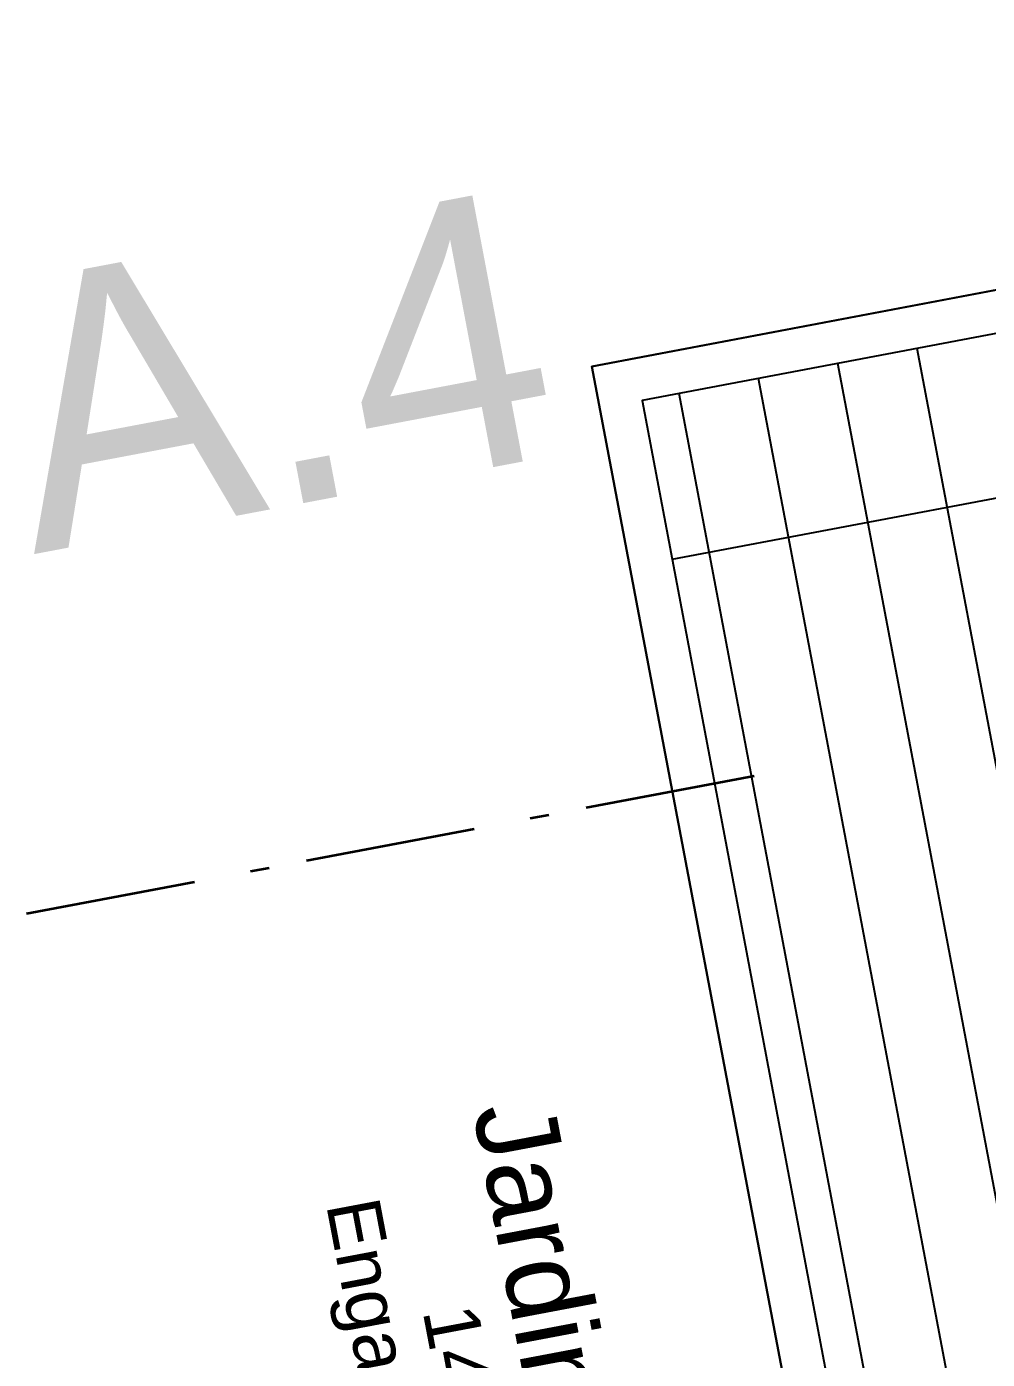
# Model space of a CAD drawing. Header units: centimetres. Extents: x 197412 to 267601, y -375791 to -305433.
# Drawn here: x 206978 to 208763, y -348300 to -345822 of the extents above; entities that cross this region are included whole.
import ezdxf

# ---------------------------------------------------------------- set-up
doc = ezdxf.new("R2010")
doc.units = ezdxf.units.CM
doc.linetypes.add('Style de ligne -6', pattern=[1.04164, 0.625, -0.20828, 0.06943, -0.13893])
doc.layers.add('3-BAT C-Niveau 0', color=250, linetype='Continuous')
doc.styles.add('Futura Std Book', font='')
doc.styles.add('Helvetica', font='arial.ttf')
doc.styles.get('Futura Std Book').set_extended_font_data('Futura Std Book')

# ---------------------------------------------------------------- blocks, each defined once
blk = doc.blocks.new('Groupe-293-1')
at = {"linetype": 'Style de ligne -6', "lineweight": 35, "ltscale": 50.8}
blk.add_line((12453.61, -47546.58), (12598.99, -47519.03), dxfattribs=at)
at = {"insert": (12445.48, -47430.32), "char_height": 50.344, "attachment_point": 1, "rotation": 10.7313, "line_spacing_factor": 0.962448, "style": 'Futura Std Book'}
blk.add_mtext('A.4', dxfattribs=at)

msp = doc.modelspace()

# ---------------------------------------------------------------- linework, layer by layer
at = {"layer": '3-BAT C-Niveau 0'}
for p, q in [((208177.5, -346812.4), (211046.5, -346269.1)), ((209347.3, -350194.9), (208632.6, -346420.9)), ((209199.9, -350222.8), (208485.2, -346448.8)), ((209052.5, -350250.7), (208337.8, -346476.7)), ((208905.1, -350278.6), (208190.4, -346504.6))]:
    msp.add_line(p, q, dxfattribs=at)
at = {"layer": '3-BAT C-Niveau 0', "flags": 128}
for points in [[(210118.1, -344054.1), (206195.8, -344796.9), (207315.7, -350710.5), (211233.9, -349961), (211225.9, -349919.4), (208772.4, -350384.1), (208028.2, -346453.9), (210484.5, -345988.8)], [(210975.8, -345895.7), (208028.2, -346453.9), (208772.4, -350384.1), (211720, -349825.9)]]:
    msp.add_lwpolyline(points, close=True, dxfattribs=at)
msp.add_lwpolyline([(210990.6, -345974.3), (208121.6, -346517.7), (208835.3, -350291.8), (211705.4, -349748.3)], dxfattribs=at)

# ---------------------------------------------------------------- block references
at = {"layer": '3-BAT C-Niveau 0', "xscale": 10, "yscale": 10, "zscale": 10}
msp.add_blockref('Groupe-293-1', (82441.7, 127994.6), dxfattribs=at)

# ---------------------------------------------------------------- texts
at = {"layer": '3-BAT C-Niveau 0', "insert": (208072.2, -348424.4), "char_height": 151.309, "attachment_point": 2, "rotation": 280.7236, "line_spacing_factor": 0.834288, "style": 'Helvetica'}
msp.add_mtext('Jardin privatif\\P{\\H0.6752x;14,97m2}\\P{\\H0.657x;Engazonnement\\P}\\P', dxfattribs=at)

doc.saveas('drawing.dxf')
